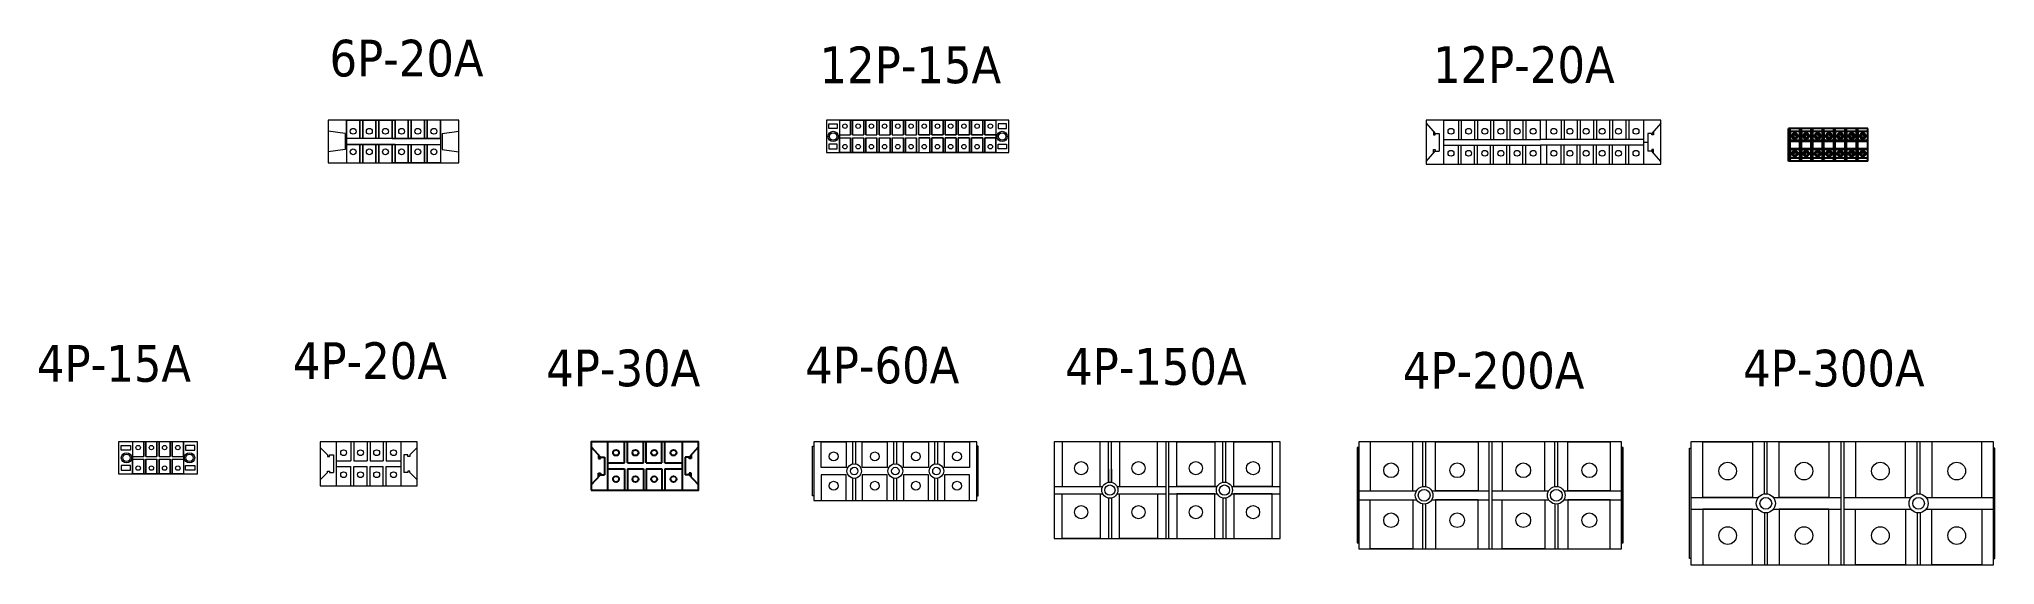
# Model space of a CAD drawing. Header units: millimetres. Extents: x 17 to 1349, y 74 to 433.
import ezdxf
from ezdxf.enums import TextEntityAlignment as Align

# ---------------------------------------------------------------- set-up
doc = ezdxf.new("R2010")
doc.units = ezdxf.units.MM
doc.layers.add('hw_VTP', color=7, linetype='Continuous', lineweight=13)
doc.styles.add('Tahoma (Input Text)', font='tahoma.ttf')

# ---------------------------------------------------------------- blocks, each defined once
blk = doc.blocks.new('TB-4P-300A')
at = {"layer": 'hw_VTP'}
for p, q in [((-1, 6.4), (-1, 42)), ((1, 6.4), (1, 42)), ((51, 42), (51, -42)), ((53, 42), (53, -42)), ((103, 6.4), (103, 42)), ((105, 6.4), (105, 42)), ((-51, 4), (-5.1, 4)), ((5.1, 4), (51, 4)), ((53, 4), (98.9, 4)), ((109.1, 4), (155, 4)), ((-51, -4), (-5.1, -4)), ((-1, -6.4), (-1, -42)), ((1, -6.4), (1, -42)), ((5.1, -4), (51, -4)), ((53, -4), (98.9, -4)), ((103, -6.4), (103, -42)), ((105, -6.4), (105, -42)), ((109.1, -4), (155, -4))]:
    blk.add_line(p, q, dxfattribs=at)
for points in [[(-51, -42), (155, -42), (155, 42), (-51, 42)], [(-9, 4), (-43, 4), (-43, 42), (-9, 42)], [(43, 4), (9, 4), (9, 42), (43, 42)], [(61, 4), (95, 4), (95, 42), (61, 42)], [(113, 4), (147, 4), (147, 42), (113, 42)], [(-51, -37.5), (-52, -37.5), (-52, 37.5), (-51, 37.5)], [(155, -37.5), (156, -37.5), (156, 37.5), (155, 37.5)], [(-9, -4), (-43, -4), (-43, -42), (-9, -42)], [(43, -4), (9, -4), (9, -42), (43, -42)], [(61, -4), (95, -4), (95, -42), (61, -42)], [(113, -4), (147, -4), (147, -42), (113, -42)]]:
    blk.add_lwpolyline(points, close=True, dxfattribs=at)
at = {"layer": 'hw_VTP', "color": 1}
for centre in [(-26, 22), (26, 22), (78, 22), (130, 22), (-26, -22), (26, -22), (78, -22), (130, -22)]:
    blk.add_circle(centre, 6, dxfattribs=at)
at = {"layer": 'hw_VTP'}
for centre in [(0, 0), (104, 0)]:
    blk.add_circle(centre, 6.5, dxfattribs=at)
at = {"layer": 'hw_VTP', "color": 3}
for centre in [(0, 0), (104, 0)]:
    blk.add_circle(centre, 4, dxfattribs=at)
blk = doc.blocks.new('TB-4P-200A')
at = {"layer": 'hw_VTP'}
for p, q in [((-1, 36.5), (-1, 5.9)), ((1, 36.5), (1, 5.9)), ((44, 36.5), (44, -36.5)), ((46, 36.5), (46, -36.5)), ((89, 5.9), (89, 36.5)), ((91, 5.9), (91, 36.5)), ((-44.5, 3), (-5.2, 3)), ((5.2, 3), (44, 3)), ((46, 3), (84.8, 3)), ((95.2, 3), (134.5, 3)), ((-44.5, -3), (-5.2, -3)), ((-1, -5.9), (-1, -36.5)), ((1, -5.9), (1, -36.5)), ((5.2, -3), (44, -3)), ((46, -3), (84.8, -3)), ((89, -5.9), (89, -36.5)), ((91, -5.9), (91, -36.5)), ((95.2, -3), (134.5, -3))]:
    blk.add_line(p, q, dxfattribs=at)
for points in [[(-45.5, -32.5), (-44.5, -32.5), (-44.5, 32.5), (-45.5, 32.5)], [(-44.5, -36.5), (134.5, -36.5), (134.5, 36.5), (-44.5, 36.5)], [(-36.8, 3), (-7.8, 3), (-7.8, 36.5), (-36.8, 36.5)], [(36.8, 3), (7.8, 3), (7.8, 36.5), (36.8, 36.5)], [(53.2, 3), (82.2, 3), (82.2, 36.5), (53.2, 36.5)], [(126.8, 3), (97.8, 3), (97.8, 36.5), (126.8, 36.5)], [(134.5, -32.5), (135.5, -32.5), (135.5, 32.5), (134.5, 32.5)], [(-36.8, -3), (-7.8, -3), (-7.8, -36.5), (-36.8, -36.5)], [(36.8, -3), (7.8, -3), (7.8, -36.5), (36.8, -36.5)], [(53.2, -3), (82.2, -3), (82.2, -36.5), (53.2, -36.5)], [(126.8, -3), (97.8, -3), (97.8, -36.5), (126.8, -36.5)]]:
    blk.add_lwpolyline(points, close=True, dxfattribs=at)
at = {"layer": 'hw_VTP', "color": 1}
for centre in [(-22.5, 17), (22.5, 17), (67.5, 17), (112.5, 17), (-22.5, -17), (22.5, -17), (67.5, -17), (112.5, -17)]:
    blk.add_circle(centre, 5, dxfattribs=at)
at = {"layer": 'hw_VTP'}
for centre in [(0, 0), (90, 0)]:
    blk.add_circle(centre, 6, dxfattribs=at)
at = {"layer": 'hw_VTP', "color": 3}
for centre in [(0, 0), (90, 0)]:
    blk.add_circle(centre, 4, dxfattribs=at)
blk = doc.blocks.new('TB-4P-150A')
at = {"layer": 'hw_VTP'}
for p, q in [((-1, 5.4), (-1, 33)), ((1, 5.4), (1, 33)), ((38, 33), (38, -33)), ((40, 33), (40, -33)), ((77, 5.4), (77, 33)), ((79, 5.4), (79, 33)), ((-1, 14.4), (-1, 5.4)), ((1, 14.4), (1, 5.4)), ((-38, 2.5), (-4.9, 2.5)), ((4.9, 2.5), (38, 2.5)), ((40, 2.5), (73.1, 2.5)), ((82.9, 2.5), (116, 2.5)), ((-38, -2.5), (-4.9, -2.5)), ((-1, -5.4), (-1, -33)), ((1, -5.4), (1, -33)), ((4.9, -2.5), (38, -2.5)), ((40, -2.5), (73.1, -2.5)), ((77, -5.4), (77, -33)), ((79, -5.4), (79, -33)), ((82.9, -2.5), (116, -2.5))]:
    blk.add_line(p, q, dxfattribs=at)
for points in [[(-38, -33), (116, -33), (116, 33), (-38, 33)], [(-32.5, 2.5), (-6.5, 2.5), (-6.5, 33), (-32.5, 33)], [(6.5, 2.5), (32.5, 2.5), (32.5, 33), (6.5, 33)], [(71.5, 2.5), (45.5, 2.5), (45.5, 33), (71.5, 33)], [(110.5, 2.5), (84.5, 2.5), (84.5, 33), (110.5, 33)], [(-32.5, -2.5), (-6.5, -2.5), (-6.5, -33), (-32.5, -33)], [(6.5, -2.5), (32.5, -2.5), (32.5, -33), (6.5, -33)], [(71.5, -2.5), (45.5, -2.5), (45.5, -33), (71.5, -33)], [(110.5, -2.5), (84.5, -2.5), (84.5, -33), (110.5, -33)]]:
    blk.add_lwpolyline(points, close=True, dxfattribs=at)
at = {"layer": 'hw_VTP', "color": 1}
for centre in [(-19.5, 15), (19.5, 15), (58.5, 15), (97.5, 15), (-19.5, -15), (19.5, -15), (58.5, -15), (97.5, -15)]:
    blk.add_circle(centre, 4.5, dxfattribs=at)
at = {"layer": 'hw_VTP'}
for centre in [(0, 0), (78, 0)]:
    blk.add_circle(centre, 5.5, dxfattribs=at)
at = {"layer": 'hw_VTP', "color": 3}
for centre in [(0, 0), (78, 0)]:
    blk.add_circle(centre, 3.5, dxfattribs=at)
blk = doc.blocks.new('TB-4P-60A')
at = {"layer": 'hw_VTP'}
for p, q in [((-1, 4.9), (-1, 20)), ((1, 4.9), (1, 20)), ((27, 4.9), (27, 20)), ((29, 4.9), (29, 20)), ((55, 4.9), (55, 20)), ((57, 4.9), (57, 20)), ((-1, -20), (-1, -4.9)), ((1, -20), (1, -4.9)), ((27, -20), (27, -4.9)), ((29, -20), (29, -4.9)), ((55, -20), (55, -4.9)), ((57, -20), (57, -4.9))]:
    blk.add_line(p, q, dxfattribs=at)
for points in [[(-27.5, -17), (-28.5, -17), (-28.5, 17), (-27.5, 17)], [(-27.5, -20), (83.5, -20), (83.5, 20), (-27.5, 20)], [(-22.5, 20), (-5.5, 20), (-5.5, 2.5), (-22.5, 2.5)], [(5.5, 20), (22.5, 20), (22.5, 2.5), (5.5, 2.5)], [(33.5, 20), (50.5, 20), (50.5, 2.5), (33.5, 2.5)], [(61.5, 20), (78.5, 20), (78.5, 2.5), (61.5, 2.5)], [(83.5, -17), (84.5, -17), (84.5, 17), (83.5, 17)], [(-22.5, -20), (-5.5, -20), (-5.5, -2.5), (-22.5, -2.5)], [(5.5, -20), (22.5, -20), (22.5, -2.5), (5.5, -2.5)], [(33.5, -20), (50.5, -20), (50.5, -2.5), (33.5, -2.5)], [(61.5, -20), (78.5, -20), (78.5, -2.5), (61.5, -2.5)]]:
    blk.add_lwpolyline(points, close=True, dxfattribs=at)
at = {"layer": 'hw_VTP', "color": 1}
for centre in [(-14, 10), (14, 10), (42, 10), (70, 10), (-14, -10), (14, -10), (42, -10), (70, -10)]:
    blk.add_circle(centre, 3, dxfattribs=at)
at = {"layer": 'hw_VTP'}
for centre in [(0, 0), (28, 0), (56, 0)]:
    blk.add_circle(centre, 5, dxfattribs=at)
at = {"layer": 'hw_VTP', "color": 3}
for centre in [(0, 0), (28, 0), (56, 0)]:
    blk.add_circle(centre, 2.55, dxfattribs=at)
blk = doc.blocks.new('TB-4P-30A')
for p, q in [((6.5, 16.5), (6.5, -16.5)), ((18.2, 2), (18.2, 16.5)), ((20.2, 2), (20.2, 16.5)), ((31, 2), (31, 16.5)), ((33, 2), (33, 16.5)), ((43.7, 2), (43.7, 16.5)), ((45.7, 2), (45.7, 16.5)), ((57.5, 16.5), (57.5, -16.5)), ((-4.5, 13), (1.8, 6)), ((0.5, 7.5), (0.5, 5)), ((0.5, 6), (0.5, 5)), ((0.5, 5), (1.8, 5)), ((1.8, 5), (1.8, 6)), ((1.8, 6), (4.5, 6)), ((4.5, 6), (4.5, -6)), ((6.5, 2), (18.2, 2)), ((20.2, 2), (31, 2)), ((33, 2), (43.7, 2)), ((45.7, 2), (57.5, 2)), ((59.5, 6), (59.5, -6)), ((62.2, 6), (59.5, 6)), ((68.5, 13), (62.2, 6)), ((62.2, 5), (62.2, 6)), ((63.5, 5), (62.2, 5)), ((63.5, 7.5), (63.5, 5)), ((63.5, 6), (63.5, 5)), ((-4.5, -13), (1.8, -6)), ((0.5, -5), (1.8, -5)), ((0.5, -7.5), (0.5, -5)), ((1.8, -5), (1.8, -6)), ((1.8, -6), (4.5, -6)), ((6.5, -2), (18.2, -2)), ((18.2, -2), (18.2, -16.5)), ((20.2, -2), (20.2, -16.5)), ((20.2, -2), (31, -2)), ((31, -2), (31, -16.5)), ((33, -2), (33, -16.5)), ((33, -2), (43.7, -2)), ((43.7, -2), (43.7, -16.5)), ((45.7, -2), (57.5, -2)), ((45.7, -2), (45.7, -16.5)), ((62.2, -6), (59.5, -6)), ((63.5, -5), (62.2, -5)), ((62.2, -5), (62.2, -6)), ((68.5, -13), (62.2, -6)), ((63.5, -7.5), (63.5, -5))]:
    blk.add_line(p, q)
blk.add_lwpolyline([(-4.5, -16.5), (68.5, -16.5), (68.5, 16.5), (-4.5, 16.5)], close=True)
at = {"color": 1}
for centre in [(12.4, 9), (25.6, 9), (38.4, 9), (51.6, 9), (12.4, -9), (25.6, -9), (38.4, -9), (51.6, -9)]:
    blk.add_circle(centre, 2, dxfattribs=at)
blk = doc.blocks.new('TB-4P-20A')
at = {"layer": 'hw_VTP'}
for p, q in [((6.5, 15), (6.5, -15)), ((16.5, 15), (16.5, 2)), ((18.5, 15), (18.5, 2)), ((18.5, 15), (18.5, 2)), ((27.5, 15), (27.5, 2)), ((29.5, 15), (29.5, 2)), ((38.5, 15), (38.5, 2)), ((40.5, 15), (40.5, 2)), ((50.5, 15), (50.5, -15)), ((-4.5, 11), (0.5, 6)), ((0.5, 6), (0.5, 5)), ((0.5, 6), (0.5, 5)), ((0.5, 5), (1.8, 5)), ((1.8, 6), (4.5, 6)), ((1.8, 5), (1.8, 6)), ((4.5, 6), (4.5, -6)), ((6.5, 2), (16.5, 2)), ((18.5, 2), (27.5, 2)), ((29.5, 2), (38.5, 2)), ((40.5, 2), (50.5, 2)), ((52.5, 6), (52.5, -6)), ((55.2, 6), (52.5, 6)), ((55.2, 5), (55.2, 6)), ((56.5, 5), (55.2, 5)), ((61.5, 11), (56.5, 6)), ((56.5, 6), (56.5, 5)), ((56.5, 6), (56.5, 5)), ((-4.5, -11), (0.5, -6)), ((0.5, -5), (1.8, -5)), ((0.5, -6), (0.5, -5)), ((1.8, -5), (1.8, -6)), ((1.8, -6), (4.5, -6)), ((6.5, -2), (16.5, -2)), ((16.5, -15), (16.5, -2)), ((18.5, -15), (18.5, -2)), ((18.5, -15), (18.5, -2)), ((18.5, -2), (27.5, -2)), ((27.5, -15), (27.5, -2)), ((29.5, -2), (38.5, -2)), ((29.5, -15), (29.5, -2)), ((38.5, -15), (38.5, -2)), ((40.5, -15), (40.5, -2)), ((40.5, -2), (50.5, -2)), ((55.2, -6), (52.5, -6)), ((56.5, -5), (55.2, -5)), ((55.2, -5), (55.2, -6)), ((56.5, -6), (56.5, -5)), ((61.5, -11), (56.5, -6))]:
    blk.add_line(p, q, dxfattribs=at)
blk.add_lwpolyline([(-4.5, -15), (61.5, -15), (61.5, 15), (-4.5, 15)], close=True, dxfattribs=at)
at = {"layer": 'hw_VTP', "color": 1}
for centre in [(11.5, 7.5), (23, 7.5), (34, 7.5), (45.5, 7.5), (11.5, -7.5), (23, -7.5), (34, -7.5), (45.5, -7.5)]:
    blk.add_circle(centre, 2, dxfattribs=at)
blk = doc.blocks.new('TB-4P-15A')
at = {"layer": 'hw_VTP'}
for p, q in [((4.2, 11), (4.2, -11)), ((4.2, 1), (11.8, 1)), ((4.2, 1), (11.8, 1)), ((13.2, 1), (20.8, 1)), ((13.2, 1), (20.8, 1)), ((22.2, 1), (29.8, 1)), ((22.2, 1), (29.8, 1)), ((31.2, 1), (38.8, 1)), ((31.2, 1), (38.8, 1)), ((38.8, 11), (38.8, -11)), ((4.2, -1), (11.8, -1)), ((4.2, -1), (11.8, -1)), ((4.2, -1), (11.8, -1)), ((13.2, -1), (20.8, -1)), ((13.2, -1), (20.8, -1)), ((13.2, -1), (20.8, -1)), ((22.2, -1), (29.8, -1)), ((22.2, -1), (29.8, -1)), ((22.2, -1), (29.8, -1)), ((31.2, -1), (38.8, -1)), ((31.2, -1), (38.8, -1)), ((31.2, -1), (38.8, -1))]:
    blk.add_line(p, q, dxfattribs=at)
for points in [[(-5.5, -11), (48.5, -11), (48.5, 11), (-5.5, 11)], [(-3.5, 8.5), (2.7, 8.5), (2.7, 5.3), (-3.5, 5.3)], [(4.2, 1), (11.8, 1), (11.8, 11), (4.2, 11)], [(13.2, 1), (20.8, 1), (20.8, 11), (13.2, 11)], [(22.2, 1), (29.8, 1), (29.8, 11), (22.2, 11)], [(31.2, 1), (38.8, 1), (38.8, 11), (31.2, 11)], [(46.5, 8.5), (40.3, 8.5), (40.3, 5.3), (46.5, 5.3)], [(-3.5, -8.5), (2.7, -8.5), (2.7, -5.3), (-3.5, -5.3)], [(4.2, -1), (11.8, -1), (11.8, -11), (4.2, -11)], [(13.2, -1), (20.8, -1), (20.8, -11), (13.2, -11)], [(22.2, -1), (29.8, -1), (29.8, -11), (22.2, -11)], [(31.2, -1), (38.8, -1), (38.8, -11), (31.2, -11)], [(46.5, -8.5), (40.3, -8.5), (40.3, -5.3), (46.5, -5.3)]]:
    blk.add_lwpolyline(points, close=True, dxfattribs=at)
for points in [[(13.2, 1), (13.2, 11), (11.8, 11), (11.8, 1)], [(22.2, 1), (22.2, 11), (20.8, 11), (20.8, 1)], [(31.2, 1), (31.2, 11), (29.8, 11), (29.8, 1)], [(13.2, -1), (13.2, -11), (11.8, -11), (11.8, -1)], [(22.2, -1), (22.2, -11), (20.8, -11), (20.8, -1)], [(31.2, -1), (31.2, -11), (29.8, -11), (29.8, -1)]]:
    blk.add_lwpolyline(points, dxfattribs=at)
for centre in [(0, 0), (43, 0)]:
    blk.add_circle(centre, 3.5, dxfattribs=at)
at = {"layer": 'hw_VTP', "color": 3}
for centre in [(0, 0), (43, 0)]:
    blk.add_circle(centre, 2.5, dxfattribs=at)
at = {"layer": 'hw_VTP', "color": 1}
for centre in [(8, 7), (17, 7), (26, 7), (35, 7), (8, -7), (17, -7), (26, -7), (35, -7)]:
    blk.add_circle(centre, 1.5, dxfattribs=at)
blk = doc.blocks.new('TB-12P-20A')
at = {"layer": 'hw_VTP'}
for p, q in [((7, 15), (73, 15)), ((7, 15), (7, -15)), ((7, 15), (7, 2)), ((17, 15), (17, 2)), ((19, 15), (19, 2)), ((28, 15), (28, 2)), ((30, 15), (30, 2)), ((39, 15), (39, 2)), ((41, 15), (41, 2)), ((50, 15), (50, 2)), ((52, 15), (52, 2)), ((61, 15), (61, 2)), ((61, 15), (61, 2)), ((63, 15), (63, 2)), ((73, 2), (73, 15)), ((77, 2), (77, 15)), ((87, 15), (87, 2)), ((89, 15), (89, 2)), ((89, 15), (89, 2)), ((98, 15), (98, 2)), ((100, 15), (100, 2)), ((109, 15), (109, 2)), ((111, 15), (111, 2)), ((120, 15), (120, 2)), ((122, 15), (122, 2)), ((131, 15), (131, 2)), ((133, 15), (133, 2)), ((143, 15), (143, -15)), ((-5, 13), (1.3, 6)), ((0, 7.5), (0, 5)), ((0, 6), (0, 5)), ((0, 5), (1.3, 5)), ((1.3, 6), (4, 6)), ((1.3, 5), (1.3, 6)), ((4, 6), (4, -6)), ((7, 2), (73, 2)), ((143, 2), (73, 2)), ((143, 0), (146, 0)), ((146, 6), (146, -6)), ((148.7, 6), (146, 6)), ((155, 13), (148.7, 6)), ((148.7, 5), (148.7, 6)), ((150, 5), (148.7, 5)), ((150, 7.5), (150, 5)), ((150, 6), (150, 5)), ((-5, -13), (1.3, -6)), ((0, -5), (1.3, -5)), ((0, -7.5), (0, -5)), ((1.3, -5), (1.3, -6)), ((1.3, -6), (4, -6)), ((7, -2), (73, -2)), ((17, -15), (17, -2)), ((19, -15), (19, -2)), ((28, -15), (28, -2)), ((30, -15), (30, -2)), ((39, -15), (39, -2)), ((41, -15), (41, -2)), ((50, -15), (50, -2)), ((52, -15), (52, -2)), ((61, -15), (61, -2)), ((61, -15), (61, -2)), ((63, -15), (63, -2)), ((143, -2), (73, -2)), ((73, -2), (73, -15)), ((77, -2), (77, -15)), ((87, -15), (87, -2)), ((89, -15), (89, -2)), ((89, -15), (89, -2)), ((98, -15), (98, -2)), ((100, -15), (100, -2)), ((109, -15), (109, -2)), ((111, -15), (111, -2)), ((120, -15), (120, -2)), ((122, -15), (122, -2)), ((131, -15), (131, -2)), ((133, -15), (133, -2)), ((148.7, -6), (146, -6)), ((148.7, -5), (148.7, -6)), ((150, -5), (148.7, -5)), ((155, -13), (148.7, -6)), ((150, -7.5), (150, -5))]:
    blk.add_line(p, q, dxfattribs=at)
blk.add_lwpolyline([(-5, -15), (155, -15), (155, 15), (-5, 15)], close=True, dxfattribs=at)
at = {"layer": 'hw_VTP', "color": 1}
for centre in [(12, 7.5), (24, 7.5), (35, 7.5), (46, 7.5), (57, 7.5), (68, 7.5), (82, 7.5), (93, 7.5), (104, 7.5), (115, 7.5), (126, 7.5), (138, 7.5), (12, -7.5), (24, -7.5), (35, -7.5), (46, -7.5), (57, -7.5), (68, -7.5), (82, -7.5), (93, -7.5), (104, -7.5), (115, -7.5), (126, -7.5), (138, -7.5)]:
    blk.add_circle(centre, 2, dxfattribs=at)
blk = doc.blocks.new('TB-12P-15A')
at = {"layer": 'hw_VTP'}
for p, q in [((4.2, 11), (4.2, -11)), ((4.2, 11), (13.2, 11)), ((4.2, 1), (11.8, 1)), ((4.2, 1), (11.8, 1)), ((13.2, 11), (22.2, 11)), ((13.2, 1), (20.8, 1)), ((13.2, 1), (20.8, 1)), ((22.2, 11), (31.2, 11)), ((22.2, 1), (29.8, 1)), ((22.2, 1), (29.8, 1)), ((31.2, 11), (40.2, 11)), ((31.2, 1), (38.8, 1)), ((31.2, 1), (38.8, 1)), ((40.2, 11), (49.2, 11)), ((40.2, 1), (47.8, 1)), ((40.2, 1), (47.8, 1)), ((49.2, 11), (58.2, 11)), ((49.2, 1), (56.8, 1)), ((49.2, 1), (56.8, 1)), ((58.2, 1), (65.8, 1)), ((58.2, 1), (65.8, 1)), ((74.8, 11), (65.8, 11)), ((67.2, 1), (74.8, 1)), ((67.2, 1), (74.8, 1)), ((83.8, 11), (74.8, 11)), ((76.2, 1), (83.8, 1)), ((76.2, 1), (83.8, 1)), ((92.8, 11), (83.8, 11)), ((85.2, 1), (92.8, 1)), ((85.2, 1), (92.8, 1)), ((101.8, 11), (92.8, 11)), ((94.2, 1), (101.8, 1)), ((94.2, 1), (101.8, 1)), ((110.8, 11), (101.8, 11)), ((103.2, 1), (110.8, 1)), ((103.2, 1), (110.8, 1)), ((110.8, 11), (110.8, -11)), ((4.2, -1), (11.8, -1)), ((4.2, -1), (11.8, -1)), ((4.2, -1), (11.8, -1)), ((4.2, -11), (13.2, -11)), ((13.2, -1), (20.8, -1)), ((13.2, -1), (20.8, -1)), ((13.2, -1), (20.8, -1)), ((13.2, -11), (22.2, -11)), ((22.2, -1), (29.8, -1)), ((22.2, -1), (29.8, -1)), ((22.2, -1), (29.8, -1)), ((22.2, -11), (31.2, -11)), ((31.2, -1), (38.8, -1)), ((31.2, -1), (38.8, -1)), ((31.2, -1), (38.8, -1)), ((31.2, -11), (40.2, -11)), ((40.2, -1), (47.8, -1)), ((40.2, -1), (47.8, -1)), ((40.2, -1), (47.8, -1)), ((40.2, -11), (49.2, -11)), ((49.2, -1), (56.8, -1)), ((49.2, -1), (56.8, -1)), ((49.2, -1), (56.8, -1)), ((49.2, -11), (58.2, -11)), ((58.2, -1), (65.8, -1)), ((58.2, -1), (65.8, -1)), ((58.2, -1), (65.8, -1)), ((74.8, -11), (65.8, -11)), ((67.2, -1), (74.8, -1)), ((67.2, -1), (74.8, -1)), ((67.2, -1), (74.8, -1)), ((83.8, -11), (74.8, -11)), ((76.2, -1), (83.8, -1)), ((76.2, -1), (83.8, -1)), ((76.2, -1), (83.8, -1)), ((92.8, -11), (83.8, -11)), ((85.2, -1), (92.8, -1)), ((85.2, -1), (92.8, -1)), ((85.2, -1), (92.8, -1)), ((101.8, -11), (92.8, -11)), ((94.2, -1), (101.8, -1)), ((94.2, -1), (101.8, -1)), ((94.2, -1), (101.8, -1)), ((110.8, -11), (101.8, -11)), ((103.2, -1), (110.8, -1)), ((103.2, -1), (110.8, -1)), ((103.2, -1), (110.8, -1))]:
    blk.add_line(p, q, dxfattribs=at)
for points in [[(-4.5, -11), (119.5, -11), (119.5, 11), (-4.5, 11)], [(-3, 8.5), (2.7, 8.5), (2.7, 5.3), (-3, 5.3)], [(4.2, 1), (11.8, 1), (11.8, 11), (4.2, 11)], [(13.2, 1), (20.8, 1), (20.8, 11), (13.2, 11)], [(22.2, 1), (29.8, 1), (29.8, 11), (22.2, 11)], [(31.2, 1), (38.8, 1), (38.8, 11), (31.2, 11)], [(40.2, 1), (47.8, 1), (47.8, 11), (40.2, 11)], [(49.2, 1), (56.8, 1), (56.8, 11), (49.2, 11)], [(65.8, 1), (58.2, 1), (58.2, 11), (65.8, 11)], [(74.8, 1), (67.2, 1), (67.2, 11), (74.8, 11)], [(83.8, 1), (76.2, 1), (76.2, 11), (83.8, 11)], [(92.8, 1), (85.2, 1), (85.2, 11), (92.8, 11)], [(101.8, 1), (94.2, 1), (94.2, 11), (101.8, 11)], [(110.8, 1), (103.2, 1), (103.2, 11), (110.8, 11)], [(118, 8.5), (112.3, 8.5), (112.3, 5.3), (118, 5.3)], [(-3, -8.5), (2.7, -8.5), (2.7, -5.3), (-3, -5.3)], [(4.2, -1), (11.8, -1), (11.8, -11), (4.2, -11)], [(13.2, -1), (20.8, -1), (20.8, -11), (13.2, -11)], [(22.2, -1), (29.8, -1), (29.8, -11), (22.2, -11)], [(31.2, -1), (38.8, -1), (38.8, -11), (31.2, -11)], [(40.2, -1), (47.8, -1), (47.8, -11), (40.2, -11)], [(49.2, -1), (56.8, -1), (56.8, -11), (49.2, -11)], [(65.8, -1), (58.2, -1), (58.2, -11), (65.8, -11)], [(74.8, -1), (67.2, -1), (67.2, -11), (74.8, -11)], [(83.8, -1), (76.2, -1), (76.2, -11), (83.8, -11)], [(92.8, -1), (85.2, -1), (85.2, -11), (92.8, -11)], [(101.8, -1), (94.2, -1), (94.2, -11), (101.8, -11)], [(110.8, -1), (103.2, -1), (103.2, -11), (110.8, -11)], [(118, -8.5), (112.3, -8.5), (112.3, -5.3), (118, -5.3)]]:
    blk.add_lwpolyline(points, close=True, dxfattribs=at)
for points in [[(13.2, 1), (13.2, 11), (11.8, 11), (11.8, 1)], [(22.2, 1), (22.2, 11), (20.8, 11), (20.8, 1)], [(31.2, 1), (31.2, 11), (29.8, 11), (29.8, 1)], [(40.2, 1), (40.2, 11), (38.8, 11), (38.8, 1)], [(49.2, 1), (49.2, 11), (47.8, 11), (47.8, 1)], [(58.2, 1), (58.2, 11), (56.8, 11), (56.8, 1)], [(65.8, 1), (65.8, 11), (67.2, 11), (67.2, 1)], [(74.8, 1), (74.8, 11), (76.2, 11), (76.2, 1)], [(83.8, 1), (83.8, 11), (85.2, 11), (85.2, 1)], [(92.8, 1), (92.8, 11), (94.2, 11), (94.2, 1)], [(101.8, 1), (101.8, 11), (103.2, 11), (103.2, 1)], [(13.2, -1), (13.2, -11), (11.8, -11), (11.8, -1)], [(22.2, -1), (22.2, -11), (20.8, -11), (20.8, -1)], [(31.2, -1), (31.2, -11), (29.8, -11), (29.8, -1)], [(40.2, -1), (40.2, -11), (38.8, -11), (38.8, -1)], [(49.2, -1), (49.2, -11), (47.8, -11), (47.8, -1)], [(58.2, -1), (58.2, -11), (56.8, -11), (56.8, -1)], [(65.8, -1), (65.8, -11), (67.2, -11), (67.2, -1)], [(74.8, -1), (74.8, -11), (76.2, -11), (76.2, -1)], [(83.8, -1), (83.8, -11), (85.2, -11), (85.2, -1)], [(92.8, -1), (92.8, -11), (94.2, -11), (94.2, -1)], [(101.8, -1), (101.8, -11), (103.2, -11), (103.2, -1)]]:
    blk.add_lwpolyline(points, dxfattribs=at)
for centre in [(0, 0), (115, 0)]:
    blk.add_circle(centre, 3.5, dxfattribs=at)
at = {"layer": 'hw_VTP', "color": 3}
for centre in [(0, 0), (115, 0)]:
    blk.add_circle(centre, 2.5, dxfattribs=at)
at = {"layer": 'hw_VTP', "color": 1}
for centre in [(8, 7), (17, 7), (26, 7), (35, 7), (44, 7), (53, 7), (62, 7), (71, 7), (80, 7), (89, 7), (98, 7), (107, 7), (8, -7), (17, -7), (26, -7), (35, -7), (44, -7), (53, -7), (62, -7), (71, -7), (80, -7), (89, -7), (98, -7), (107, -7)]:
    blk.add_circle(centre, 1.5, dxfattribs=at)
blk = doc.blocks.new('TB-6P-20A')
at = {"layer": 'hw_VTP'}
for p, q in [((7, 14.5), (7, -14.5)), ((71, 14.5), (71, -14.5)), ((6, 5.5), (-5.5, 7)), ((6, 5.5), (6, -5.5)), ((72, 5.5), (83.5, 7)), ((72, 5.5), (72, -5.5)), ((6, -5.5), (-5.5, -7)), ((72, -5.5), (83.5, -7))]:
    blk.add_line(p, q, dxfattribs=at)
for points in [[(-5.5, -14.5), (83.5, -14.5), (83.5, 14.5), (-5.5, 14.5)], [(7, 14.5), (16, 14.5), (16, 2), (7, 2)], [(16, 14.5), (18, 14.5), (18, 2), (16, 2)], [(18, 14.5), (27, 14.5), (27, 2), (18, 2)], [(27, 14.5), (29, 14.5), (29, 2), (27, 2)], [(29, 14.5), (38, 14.5), (38, 2), (29, 2)], [(38, 14.5), (40, 14.5), (40, 2), (38, 2)], [(40, 14.5), (38, 14.5), (38, 2), (40, 2)], [(49, 14.5), (40, 14.5), (40, 2), (49, 2)], [(51, 14.5), (49, 14.5), (49, 2), (51, 2)], [(60, 14.5), (51, 14.5), (51, 2), (60, 2)], [(62, 14.5), (60, 14.5), (60, 2), (62, 2)], [(71, 14.5), (62, 14.5), (62, 2), (71, 2)], [(7, -14.5), (16, -14.5), (16, -2), (7, -2)], [(16, -14.5), (18, -14.5), (18, -2), (16, -2)], [(18, -14.5), (27, -14.5), (27, -2), (18, -2)], [(27, -14.5), (29, -14.5), (29, -2), (27, -2)], [(29, -14.5), (38, -14.5), (38, -2), (29, -2)], [(40, -14.5), (38, -14.5), (38, -2), (40, -2)], [(38, -14.5), (40, -14.5), (40, -2), (38, -2)], [(49, -14.5), (40, -14.5), (40, -2), (49, -2)], [(51, -14.5), (49, -14.5), (49, -2), (51, -2)], [(60, -14.5), (51, -14.5), (51, -2), (60, -2)], [(62, -14.5), (60, -14.5), (60, -2), (62, -2)], [(71, -14.5), (62, -14.5), (62, -2), (71, -2)]]:
    blk.add_lwpolyline(points, close=True, dxfattribs=at)
for points in [[(71, 2), (7, 2)], [(7, -2), (71, -2)]]:
    blk.add_lwpolyline(points, dxfattribs=at)
at = {"layer": 'hw_VTP', "color": 1}
for centre in [(11.5, 7), (22.5, 7), (33.5, 7), (44.5, 7), (55.5, 7), (66.5, 7), (11.5, -7), (22.5, -7), (33.5, -7), (44.5, -7), (55.5, -7), (66.5, -7)]:
    blk.add_circle(centre, 2, dxfattribs=at)
blk = doc.blocks.new('*U1895')
for p, q in [((12.7, 22.2), (5, 22.2)), ((5, 0), (5, 22.2)), ((6, 20.3), (5, 20.3)), ((6, 13.6), (5, 13.6)), ((6, 0), (6, 22.2)), ((6, 13.6), (12.7, 13.6)), ((12.7, 0), (12.7, 22.2)), ((12.7, 0), (12.7, 22.2)), ((20.4, 22.2), (12.7, 22.2)), ((13.7, 20.3), (12.7, 20.3)), ((13.7, 13.6), (12.7, 13.6)), ((13.7, 0), (13.7, 22.2)), ((13.7, 13.6), (20.4, 13.6)), ((20.4, 0), (20.4, 22.2)), ((20.4, 0), (20.4, 22.2)), ((28.1, 22.2), (20.4, 22.2)), ((21.4, 20.3), (20.4, 20.3)), ((21.4, 13.6), (20.4, 13.6)), ((21.4, 0), (21.4, 22.2)), ((21.4, 13.6), (28.1, 13.6)), ((28.1, 0), (28.1, 22.2)), ((28.1, 0), (28.1, 22.2)), ((35.8, 22.2), (28.1, 22.2)), ((29.1, 20.3), (28.1, 20.3)), ((29.1, 13.6), (28.1, 13.6)), ((29.1, 0), (29.1, 22.2)), ((29.1, 13.6), (35.8, 13.6)), ((35.8, 0), (35.8, 22.2)), ((35.8, 0), (35.8, 22.2)), ((43.5, 22.2), (35.8, 22.2)), ((36.8, 20.3), (35.8, 20.3)), ((36.8, 13.6), (35.8, 13.6)), ((36.8, 0), (36.8, 22.2)), ((36.8, 13.6), (43.5, 13.6)), ((43.5, 0), (43.5, 22.2)), ((43.5, 0), (43.5, 22.2)), ((51.2, 22.2), (43.5, 22.2)), ((44.5, 20.3), (43.5, 20.3)), ((44.5, 13.6), (43.5, 13.6)), ((44.5, 0), (44.5, 22.2)), ((44.5, 13.6), (51.2, 13.6)), ((51.2, 0), (51.2, 22.2)), ((51.2, 0), (51.2, 22.2)), ((58.9, 22.2), (51.2, 22.2)), ((52.2, 20.3), (51.2, 20.3)), ((52.2, 13.6), (51.2, 13.6)), ((52.2, 0), (52.2, 22.2)), ((52.2, 13.6), (58.9, 13.6)), ((58.9, 0), (58.9, 22.2)), ((6, 8.6), (5, 8.6)), ((6, 1.9), (5, 1.9)), ((6, 8.6), (12.7, 8.6)), ((13.7, 8.6), (12.7, 8.6)), ((13.7, 1.9), (12.7, 1.9)), ((13.7, 8.6), (20.4, 8.6)), ((21.4, 8.6), (20.4, 8.6)), ((21.4, 1.9), (20.4, 1.9)), ((21.4, 8.6), (28.1, 8.6)), ((29.1, 8.6), (28.1, 8.6)), ((29.1, 1.9), (28.1, 1.9)), ((29.1, 8.6), (35.8, 8.6)), ((36.8, 8.6), (35.8, 8.6)), ((36.8, 1.9), (35.8, 1.9)), ((36.8, 8.6), (43.5, 8.6)), ((44.5, 8.6), (43.5, 8.6)), ((44.5, 1.9), (43.5, 1.9)), ((44.5, 8.6), (51.2, 8.6)), ((52.2, 8.6), (51.2, 8.6)), ((52.2, 1.9), (51.2, 1.9)), ((52.2, 8.6), (58.9, 8.6)), ((12.7, 0), (5, 0)), ((20.4, 0), (12.7, 0)), ((28.1, 0), (20.4, 0)), ((35.8, 0), (28.1, 0)), ((43.5, 0), (35.8, 0)), ((51.2, 0), (43.5, 0)), ((58.9, 0), (51.2, 0))]:
    blk.add_line(p, q)
at = {"color": 72}
for p, q in [((6.2, 14.6), (6.2, 19.6)), ((6.2, 17.5), (7.4, 17.5)), ((6.2, 16.7), (7.4, 16.7)), ((6.8, 20.3), (11.9, 20.3)), ((11.9, 14), (6.8, 14)), ((8.9, 20.3), (8.9, 19.1)), ((8.9, 14), (8.9, 15.2)), ((9.8, 20.3), (9.8, 19.1)), ((9.8, 14), (9.8, 15.2)), ((12.5, 17.5), (11.3, 17.5)), ((12.5, 16.7), (11.3, 16.7)), ((12.5, 19.6), (12.5, 14.6)), ((13.9, 14.6), (13.9, 19.6)), ((13.9, 17.5), (15.1, 17.5)), ((13.9, 16.7), (15.1, 16.7)), ((14.5, 20.3), (19.6, 20.3)), ((19.6, 14), (14.5, 14)), ((16.6, 20.3), (16.6, 19.1)), ((16.6, 14), (16.6, 15.2)), ((17.5, 20.3), (17.5, 19.1)), ((17.5, 14), (17.5, 15.2)), ((20.2, 17.5), (19, 17.5)), ((20.2, 16.7), (19, 16.7)), ((20.2, 19.6), (20.2, 14.6)), ((21.6, 14.6), (21.6, 19.6)), ((21.6, 17.5), (22.8, 17.5)), ((21.6, 16.7), (22.8, 16.7)), ((22.2, 20.3), (27.3, 20.3)), ((27.3, 14), (22.2, 14)), ((24.3, 20.3), (24.3, 19.1)), ((24.3, 14), (24.3, 15.2)), ((25.2, 20.3), (25.2, 19.1)), ((25.2, 14), (25.2, 15.2)), ((27.9, 17.5), (26.7, 17.5)), ((27.9, 16.7), (26.7, 16.7)), ((27.9, 19.6), (27.9, 14.6)), ((29.3, 14.6), (29.3, 19.6)), ((29.3, 17.5), (30.5, 17.5)), ((29.3, 16.7), (30.5, 16.7)), ((29.9, 20.3), (35, 20.3)), ((35, 14), (29.9, 14)), ((32, 20.3), (32, 19.1)), ((32, 14), (32, 15.2)), ((32.9, 20.3), (32.9, 19.1)), ((32.9, 14), (32.9, 15.2)), ((35.6, 17.5), (34.4, 17.5)), ((35.6, 16.7), (34.4, 16.7)), ((35.6, 19.6), (35.6, 14.6)), ((37, 14.6), (37, 19.6)), ((37, 17.5), (38.2, 17.5)), ((37, 16.7), (38.2, 16.7)), ((37.6, 20.3), (42.7, 20.3)), ((42.7, 14), (37.6, 14)), ((39.7, 20.3), (39.7, 19.1)), ((39.7, 14), (39.7, 15.2)), ((40.6, 20.3), (40.6, 19.1)), ((40.6, 14), (40.6, 15.2)), ((43.3, 17.5), (42.1, 17.5)), ((43.3, 16.7), (42.1, 16.7)), ((43.3, 19.6), (43.3, 14.6)), ((44.7, 14.6), (44.7, 19.6)), ((44.7, 17.5), (45.9, 17.5)), ((44.7, 16.7), (45.9, 16.7)), ((45.3, 20.3), (50.4, 20.3)), ((50.4, 14), (45.3, 14)), ((47.4, 20.3), (47.4, 19.1)), ((47.4, 14), (47.4, 15.2)), ((48.3, 20.3), (48.3, 19.1)), ((48.3, 14), (48.3, 15.2)), ((51, 17.5), (49.8, 17.5)), ((51, 16.7), (49.8, 16.7)), ((51, 19.6), (51, 14.6)), ((52.4, 14.6), (52.4, 19.6)), ((52.4, 17.5), (53.6, 17.5)), ((52.4, 16.7), (53.6, 16.7)), ((53, 20.3), (58.1, 20.3)), ((58.1, 14), (53, 14)), ((55.1, 20.3), (55.1, 19.1)), ((55.1, 14), (55.1, 15.2)), ((56, 20.3), (56, 19.1)), ((56, 14), (56, 15.2)), ((58.7, 17.5), (57.5, 17.5)), ((58.7, 16.7), (57.5, 16.7)), ((58.7, 19.6), (58.7, 14.6)), ((6.2, 2.5), (6.2, 7.6)), ((6.2, 5.5), (7.4, 5.5)), ((6.2, 4.6), (7.4, 4.6)), ((6.8, 8.2), (11.9, 8.2)), ((11.9, 1.9), (6.8, 1.9)), ((8.9, 8.2), (8.9, 7)), ((8.9, 1.9), (8.9, 3.1)), ((9.8, 8.2), (9.8, 7)), ((9.8, 1.9), (9.8, 3.1)), ((12.5, 5.5), (11.3, 5.5)), ((12.5, 4.6), (11.3, 4.6)), ((12.5, 7.6), (12.5, 2.5)), ((13.9, 2.5), (13.9, 7.6)), ((13.9, 5.5), (15.1, 5.5)), ((13.9, 4.6), (15.1, 4.6)), ((14.5, 8.2), (19.6, 8.2)), ((19.6, 1.9), (14.5, 1.9)), ((16.6, 8.2), (16.6, 7)), ((16.6, 1.9), (16.6, 3.1)), ((17.5, 8.2), (17.5, 7)), ((17.5, 1.9), (17.5, 3.1)), ((20.2, 5.5), (19, 5.5)), ((20.2, 4.6), (19, 4.6)), ((20.2, 7.6), (20.2, 2.5)), ((21.6, 2.5), (21.6, 7.6)), ((21.6, 5.5), (22.8, 5.5)), ((21.6, 4.6), (22.8, 4.6)), ((22.2, 8.2), (27.3, 8.2)), ((27.3, 1.9), (22.2, 1.9)), ((24.3, 8.2), (24.3, 7)), ((24.3, 1.9), (24.3, 3.1)), ((25.2, 8.2), (25.2, 7)), ((25.2, 1.9), (25.2, 3.1)), ((27.9, 5.5), (26.7, 5.5)), ((27.9, 4.6), (26.7, 4.6)), ((27.9, 7.6), (27.9, 2.5)), ((29.3, 2.5), (29.3, 7.6)), ((29.3, 5.5), (30.5, 5.5)), ((29.3, 4.6), (30.5, 4.6)), ((29.9, 8.2), (35, 8.2)), ((35, 1.9), (29.9, 1.9)), ((32, 8.2), (32, 7)), ((32, 1.9), (32, 3.1)), ((32.9, 8.2), (32.9, 7)), ((32.9, 1.9), (32.9, 3.1)), ((35.6, 5.5), (34.4, 5.5)), ((35.6, 4.6), (34.4, 4.6)), ((35.6, 7.6), (35.6, 2.5)), ((37, 2.5), (37, 7.6)), ((37, 5.5), (38.2, 5.5)), ((37, 4.6), (38.2, 4.6)), ((37.6, 8.2), (42.7, 8.2)), ((42.7, 1.9), (37.6, 1.9)), ((39.7, 8.2), (39.7, 7)), ((39.7, 1.9), (39.7, 3.1)), ((40.6, 8.2), (40.6, 7)), ((40.6, 1.9), (40.6, 3.1)), ((43.3, 5.5), (42.1, 5.5)), ((43.3, 4.6), (42.1, 4.6)), ((43.3, 7.6), (43.3, 2.5)), ((44.7, 2.5), (44.7, 7.6)), ((44.7, 5.5), (45.9, 5.5)), ((44.7, 4.6), (45.9, 4.6)), ((45.3, 8.2), (50.4, 8.2)), ((50.4, 1.9), (45.3, 1.9)), ((47.4, 8.2), (47.4, 7)), ((47.4, 1.9), (47.4, 3.1)), ((48.3, 8.2), (48.3, 7)), ((48.3, 1.9), (48.3, 3.1)), ((51, 5.5), (49.8, 5.5)), ((51, 4.6), (49.8, 4.6)), ((51, 7.6), (51, 2.5)), ((52.4, 2.5), (52.4, 7.6)), ((52.4, 5.5), (53.6, 5.5)), ((52.4, 4.6), (53.6, 4.6)), ((53, 8.2), (58.1, 8.2)), ((58.1, 1.9), (53, 1.9)), ((55.1, 8.2), (55.1, 7)), ((55.1, 1.9), (55.1, 3.1)), ((56, 8.2), (56, 7)), ((56, 1.9), (56, 3.1)), ((58.7, 5.5), (57.5, 5.5)), ((58.7, 4.6), (57.5, 4.6)), ((58.7, 7.6), (58.7, 2.5))]:
    blk.add_line(p, q, dxfattribs=at)
at = {"color": 20, "ltscale": 5}
for p, q in [((8.7, 17.1), (7.7, 18.2)), ((8.7, 17.1), (8.2, 16.3)), ((8.2, 16.3), (8.5, 15.9)), ((9.3, 17.7), (8.3, 18.8)), ((8.3, 18.8), (9.3, 17.7)), ((8.5, 15.9), (9.3, 16.5)), ((8.7, 17.1), (8.7, 17.1)), ((9.3, 17.7), (10.2, 18.3)), ((9.3, 16.5), (10.4, 15.4)), ((10, 17.1), (10.5, 17.9)), ((10, 17.1), (10.5, 17.9)), ((10, 17.1), (11, 16)), ((10.5, 17.9), (10.2, 18.3)), ((16.4, 17.1), (15.4, 18.2)), ((16.4, 17.1), (15.9, 16.3)), ((15.9, 16.3), (16.2, 15.9)), ((16, 18.8), (17, 17.7)), ((17, 17.7), (16, 18.8)), ((16.2, 15.9), (17, 16.5)), ((16.4, 17.1), (16.4, 17.1)), ((17, 17.7), (17.9, 18.3)), ((17, 16.5), (18.1, 15.4)), ((17.7, 17.1), (18.2, 17.9)), ((17.7, 17.1), (18.2, 17.9)), ((17.7, 17.1), (18.7, 16)), ((18.2, 17.9), (17.9, 18.3)), ((24.1, 17.1), (23.1, 18.2)), ((24.1, 17.1), (23.6, 16.3)), ((23.6, 16.3), (23.9, 15.9)), ((23.7, 18.8), (24.8, 17.7)), ((24.8, 17.7), (23.7, 18.8)), ((23.9, 15.9), (24.8, 16.5)), ((24.1, 17.1), (24.1, 17.1)), ((24.8, 17.7), (25.6, 18.3)), ((24.8, 16.5), (25.8, 15.4)), ((25.4, 17.1), (25.9, 17.9)), ((25.4, 17.1), (25.9, 17.9)), ((25.4, 17.1), (26.4, 16)), ((25.9, 17.9), (25.6, 18.3)), ((31.8, 17.1), (30.8, 18.2)), ((31.8, 17.1), (31.3, 16.3)), ((31.3, 16.3), (31.6, 15.9)), ((31.4, 18.8), (32.5, 17.7)), ((32.5, 17.7), (31.4, 18.8)), ((31.6, 15.9), (32.5, 16.5)), ((31.8, 17.1), (31.8, 17.1)), ((32.5, 17.7), (33.3, 18.3)), ((32.5, 16.5), (33.5, 15.4)), ((33.1, 17.1), (33.6, 17.9)), ((33.1, 17.1), (33.6, 17.9)), ((33.1, 17.1), (34.1, 16)), ((33.6, 17.9), (33.3, 18.3)), ((39.5, 17.1), (38.5, 18.2)), ((39.5, 17.1), (39, 16.3)), ((39, 16.3), (39.3, 15.9)), ((39.1, 18.8), (40.2, 17.7)), ((40.2, 17.7), (39.1, 18.8)), ((39.3, 15.9), (40.2, 16.5)), ((39.5, 17.1), (39.5, 17.1)), ((40.2, 17.7), (41, 18.3)), ((40.2, 16.5), (41.2, 15.4)), ((40.8, 17.1), (41.3, 17.9)), ((40.8, 17.1), (41.3, 17.9)), ((40.8, 17.1), (41.8, 16)), ((41.3, 17.9), (41, 18.3)), ((47.2, 17.1), (46.2, 18.2)), ((47.2, 17.1), (46.7, 16.3)), ((46.7, 16.3), (47, 15.9)), ((46.8, 18.8), (47.9, 17.7)), ((47.9, 17.7), (46.8, 18.8)), ((47, 15.9), (47.9, 16.5)), ((47.2, 17.1), (47.2, 17.1)), ((47.9, 17.7), (48.7, 18.3)), ((47.9, 16.5), (48.9, 15.4)), ((48.5, 17.1), (49, 17.9)), ((48.5, 17.1), (49, 17.9)), ((48.5, 17.1), (49.5, 16)), ((49, 17.9), (48.7, 18.3)), ((54.9, 17.1), (53.9, 18.2)), ((54.9, 17.1), (54.4, 16.3)), ((54.4, 16.3), (54.7, 15.9)), ((54.5, 18.8), (55.6, 17.7)), ((55.6, 17.7), (54.5, 18.8)), ((54.7, 15.9), (55.6, 16.5)), ((54.9, 17.1), (54.9, 17.1)), ((55.6, 17.7), (56.4, 18.3)), ((55.6, 16.5), (56.6, 15.4)), ((56.2, 17.1), (56.7, 17.9)), ((56.2, 17.1), (56.7, 17.9)), ((56.2, 17.1), (57.2, 16)), ((56.7, 17.9), (56.4, 18.3)), ((8.7, 5.1), (7.7, 6.1)), ((8.7, 5.1), (8.2, 4.3)), ((8.2, 4.3), (8.5, 3.9)), ((9.3, 5.7), (8.3, 6.8)), ((8.3, 6.8), (9.3, 5.7)), ((8.5, 3.9), (9.3, 4.4)), ((8.7, 5.1), (8.7, 5.1)), ((9.3, 5.7), (10.2, 6.2)), ((9.3, 4.4), (10.4, 3.4)), ((10, 5.1), (10.5, 5.9)), ((10, 5.1), (10.5, 5.9)), ((10, 5.1), (11, 4)), ((10.5, 5.9), (10.2, 6.2)), ((16.4, 5.1), (15.4, 6.1)), ((16.4, 5.1), (15.9, 4.3)), ((15.9, 4.3), (16.2, 3.9)), ((16, 6.8), (17, 5.7)), ((17, 5.7), (16, 6.8)), ((16.2, 3.9), (17, 4.4)), ((16.4, 5.1), (16.4, 5.1)), ((17, 5.7), (17.9, 6.2)), ((17, 4.4), (18.1, 3.4)), ((17.7, 5.1), (18.2, 5.9)), ((17.7, 5.1), (18.2, 5.9)), ((17.7, 5.1), (18.7, 4)), ((18.2, 5.9), (17.9, 6.2)), ((24.1, 5.1), (23.1, 6.1)), ((24.1, 5.1), (23.6, 4.3)), ((23.6, 4.3), (23.9, 3.9)), ((23.7, 6.8), (24.8, 5.7)), ((24.8, 5.7), (23.7, 6.8)), ((23.9, 3.9), (24.8, 4.4)), ((24.1, 5.1), (24.1, 5.1)), ((24.8, 5.7), (25.6, 6.2)), ((24.8, 4.4), (25.8, 3.4)), ((25.4, 5.1), (25.9, 5.9)), ((25.4, 5.1), (25.9, 5.9)), ((25.4, 5.1), (26.4, 4)), ((25.9, 5.9), (25.6, 6.2)), ((31.8, 5.1), (30.8, 6.1)), ((31.8, 5.1), (31.3, 4.3)), ((31.3, 4.3), (31.6, 3.9)), ((31.4, 6.8), (32.5, 5.7)), ((32.5, 5.7), (31.4, 6.8)), ((31.6, 3.9), (32.5, 4.4)), ((31.8, 5.1), (31.8, 5.1)), ((32.5, 5.7), (33.3, 6.2)), ((32.5, 4.4), (33.5, 3.4)), ((33.1, 5.1), (33.6, 5.9)), ((33.1, 5.1), (33.6, 5.9)), ((33.1, 5.1), (34.1, 4)), ((33.6, 5.9), (33.3, 6.2)), ((39.5, 5.1), (38.5, 6.1)), ((39.5, 5.1), (39, 4.3)), ((39, 4.3), (39.3, 3.9)), ((39.1, 6.8), (40.2, 5.7)), ((40.2, 5.7), (39.1, 6.8)), ((39.3, 3.9), (40.2, 4.4)), ((39.5, 5.1), (39.5, 5.1)), ((40.2, 5.7), (41, 6.2)), ((40.2, 4.4), (41.2, 3.4)), ((40.8, 5.1), (41.3, 5.9)), ((40.8, 5.1), (41.3, 5.9)), ((40.8, 5.1), (41.8, 4)), ((41.3, 5.9), (41, 6.2)), ((47.2, 5.1), (46.2, 6.1)), ((47.2, 5.1), (46.7, 4.3)), ((46.7, 4.3), (47, 3.9)), ((46.8, 6.8), (47.9, 5.7)), ((47.9, 5.7), (46.8, 6.8)), ((47, 3.9), (47.9, 4.4)), ((47.2, 5.1), (47.2, 5.1)), ((47.9, 5.7), (48.7, 6.2)), ((47.9, 4.4), (48.9, 3.4)), ((48.5, 5.1), (49, 5.9)), ((48.5, 5.1), (49, 5.9)), ((48.5, 5.1), (49.5, 4)), ((49, 5.9), (48.7, 6.2)), ((54.9, 5.1), (53.9, 6.1)), ((54.9, 5.1), (54.4, 4.3)), ((54.4, 4.3), (54.7, 3.9)), ((54.5, 6.8), (55.6, 5.7)), ((55.6, 5.7), (54.5, 6.8)), ((54.7, 3.9), (55.6, 4.4)), ((54.9, 5.1), (54.9, 5.1)), ((55.6, 5.7), (56.4, 6.2)), ((55.6, 4.4), (56.6, 3.4)), ((56.2, 5.1), (56.7, 5.9)), ((56.2, 5.1), (56.7, 5.9)), ((56.2, 5.1), (57.2, 4)), ((56.7, 5.9), (56.4, 6.2))]:
    blk.add_line(p, q, dxfattribs=at)
for centre in [(9.3, 17.1), (17, 17.1), (24.8, 17.1), (32.5, 17.1), (40.2, 17.1), (47.9, 17.1), (55.6, 17.1), (9.3, 5.1), (17, 5.1), (24.8, 5.1), (32.5, 5.1), (40.2, 5.1), (47.9, 5.1), (55.6, 5.1)]:
    blk.add_circle(centre, 2)
for centre in [(9.3, 17.1), (17, 17.1), (24.8, 17.1), (32.5, 17.1), (40.2, 17.1), (47.9, 17.1), (55.6, 17.1), (9.3, 5.1), (17, 5.1), (24.8, 5.1), (32.5, 5.1), (40.2, 5.1), (47.9, 5.1), (55.6, 5.1)]:
    blk.add_circle(centre, 2, dxfattribs=at)
at = {"color": 72}
for centre, start, end in [((6.8, 19.6), 90, 180), ((6.8, 14.6), 180, 270), ((11.9, 19.6), 0, 90), ((11.9, 14.6), 270, 0), ((14.5, 19.6), 90, 180), ((14.5, 14.6), 180, 270), ((19.6, 19.6), 0, 90), ((19.6, 14.6), 270, 0), ((22.2, 19.6), 90, 180), ((22.2, 14.6), 180, 270), ((27.3, 19.6), 0, 90), ((27.3, 14.6), 270, 0), ((29.9, 19.6), 90, 180), ((29.9, 14.6), 180, 270), ((35, 19.6), 0, 90), ((35, 14.6), 270, 0), ((37.6, 19.6), 90, 180), ((37.6, 14.6), 180, 270), ((42.7, 19.6), 0, 90), ((42.7, 14.6), 270, 0), ((45.3, 19.6), 90, 180), ((45.3, 14.6), 180, 270), ((50.4, 19.6), 0, 90), ((50.4, 14.6), 270, 0), ((53, 19.6), 90, 180), ((53, 14.6), 180, 270), ((58.1, 19.6), 0, 90), ((58.1, 14.6), 270, 0), ((6.8, 7.6), 90, 180), ((6.8, 2.5), 180, 270), ((11.9, 7.6), 0, 90), ((11.9, 2.5), 270, 0), ((14.5, 7.6), 90, 180), ((14.5, 2.5), 180, 270), ((19.6, 7.6), 0, 90), ((19.6, 2.5), 270, 0), ((22.2, 7.6), 90, 180), ((22.2, 2.5), 180, 270), ((27.3, 7.6), 0, 90), ((27.3, 2.5), 270, 0), ((29.9, 7.6), 90, 180), ((29.9, 2.5), 180, 270), ((35, 7.6), 0, 90), ((35, 2.5), 270, 0), ((37.6, 7.6), 90, 180), ((37.6, 2.5), 180, 270), ((42.7, 7.6), 0, 90), ((42.7, 2.5), 270, 0), ((45.3, 7.6), 90, 180), ((45.3, 2.5), 180, 270), ((50.4, 7.6), 0, 90), ((50.4, 2.5), 270, 0), ((53, 7.6), 90, 180), ((53, 2.5), 180, 270), ((58.1, 7.6), 0, 90), ((58.1, 2.5), 270, 0)]:
    blk.add_arc(centre, 0.61, start, end, dxfattribs=at)

msp = doc.modelspace()

# ---------------------------------------------------------------- block references
for name, p in [('TB-6P-20A', (219.4, 362.8)), ('TB-12P-15A', (557.8, 366.3)), ('TB-12P-20A', (966.5, 362.3)), ('*U1895', (1203.4, 349.5)), ('TB-4P-15A', (76.5, 147.2)), ('TB-4P-20A', (212.9, 143.2)), ('TB-4P-30A', (397.5, 141.7)), ('TB-4P-60A', (572.1, 138.2)), ('TB-4P-150A', (746.2, 125.2)), ('TB-4P-200A', (960.2, 121.7)), ('TB-4P-300A', (1192.9, 116.2))]:
    msp.add_blockref(name, p)

# ---------------------------------------------------------------- texts
at = {"style": 'Tahoma (Input Text)'}
for s, p in [('6P-20A', (214.8, 419.7)), ('12P-15A', (548.5, 415.1)), ('12P-20A', (966.3, 415.3)), ('4P-20A', (189.9, 213.5)), ('4P-15A', (15.6, 211.6)), ('4P-30A', (362.4, 208.5)), ('4P-60A', (538.8, 210.5)), ('4P-150A', (715.7, 209.5)), ('4P-200A', (945.7, 206.9)), ('4P-300A', (1177.4, 208.4))]:
    msp.add_text(s, height=25, dxfattribs=at).set_placement(p, align=Align.MIDDLE_LEFT)

doc.saveas('drawing.dxf')
